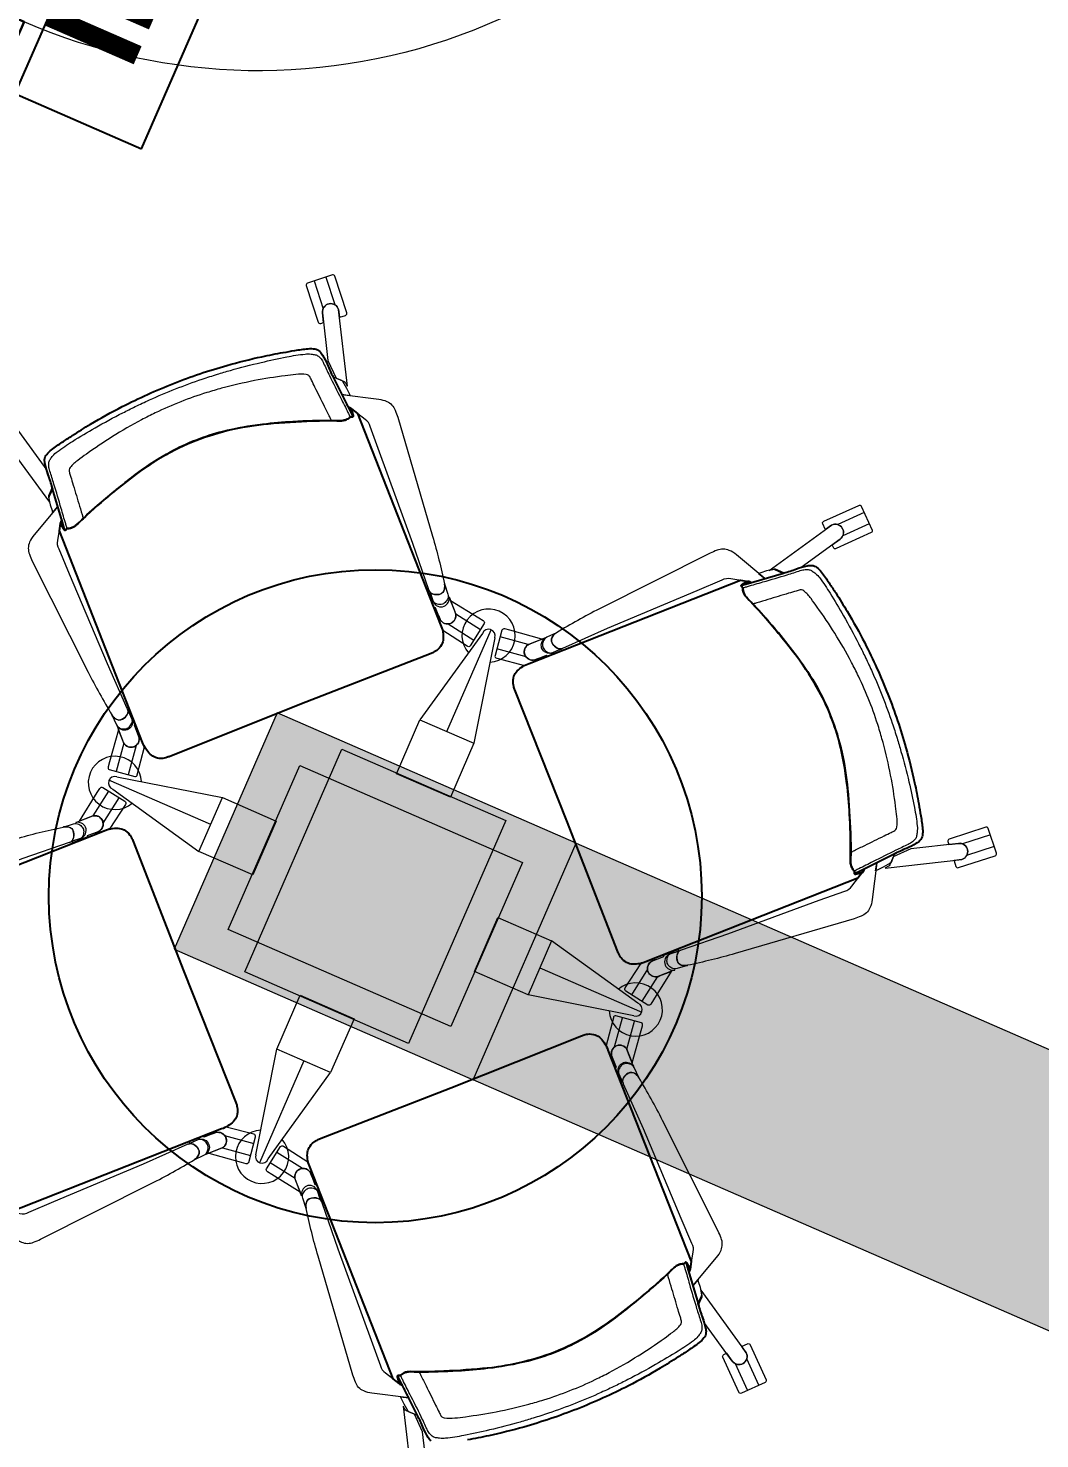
# Model space of a CAD drawing. Header units: millimetres. Extents: x -35034 to 431752, y -71616 to 25069.
# Drawn here: x 374387 to 375936, y -13966 to -11807 of the extents above; entities that cross this region are included whole.
import ezdxf
from ezdxf.enums import TextEntityAlignment as Align

# ---------------------------------------------------------------- set-up
doc = ezdxf.new("R2010")
doc.units = ezdxf.units.MM
doc.header["$MEASUREMENT"] = 0
for name, color, linetype, lineweight in [('A-25-M_Curtain_Wall_Pen_No__85', 8, 'Continuous', 20), ('A-35-M_FFE_Loose_SIEMENS P2_Pen_No__5', 7, 'Continuous', 25), ('A-35-M_FFE_Loose_SIEMENS P2_Pen_No__9', 7, 'Continuous', 13), ('A-95-H_Fill_Plan_FloorTrunking_Pen_No__1', 7, 'Continuous', 13), ('A-95-H_Fill_Plan_FloorTrunking_Pen_No__101', 252, 'Continuous', 15), ('New_A-95-H_Fill_Plan_FloorTrunking_Pen_No__1', 7, 'Continuous', 13), ('New_A-95-H_Fill_Plan_FloorTrunking_Pen_No__101', 252, 'Continuous', 15), ('New_A-95-P_Text_1_50_GA_Pen_No__1', 7, 'Continuous', 13), ('New_A-95-P_Text_1_50_GA_Pen_No__101', 252, 'Continuous', 15), ('New_ArchiCAD Door Markers_Pen_No__1', 7, 'Continuous', 13), ('New_ArchiCAD Door Markers_Pen_No__5', 7, 'Continuous', 25), ('New_ArchiCAD Doors_Pen_No__1', 7, 'Continuous', 13)]:
    doc.layers.add(name, color=color, linetype=linetype, lineweight=lineweight)
for name, color, linetype in [('A-25-M_Wall_Int', 7, 'Continuous'), ('New_ArchiCAD Door Markers', 7, 'Continuous'), ('New_ArchiCAD Doors', 7, 'Continuous')]:
    doc.layers.add(name, color=color, linetype=linetype)
doc.layers.add('New_ArchiCAD Doors_Pen_No__43', color=7, linetype='Continuous', lineweight=30, true_color=0x444444)
doc.layers.add('New_ArchiCAD Doors_Pen_No__63', color=7, linetype='Continuous', lineweight=20, true_color=0x606060)
doc.styles.add('GENERATED_STYLE_1', font='')
doc.styles.get('GENERATED_STYLE_1').set_extended_font_data('Swis721 BT', bold=True)
doc.dimstyles.new('GENERATED_STYLE__2', dxfattribs={"dimtxt": 0.18, "dimasz": 273.6, "dimexe": 0.18, "dimexo": 0.0625, "dimgap": 0.09, "dimtad": 0, "dimtih": 1, "dimtoh": 1, "dimdec": 4, "dimzin": 0, "dimdsep": 46, "dimcen": 0.09, "dimadec": 0, "dimazin": 0, "dimtfac": 1, "dimtdec": 4, "dimtmove": 0, "dimatfit": 3, "dimldrblk": 'ARROWHEAD_5', "dimfxl": 1, "dimtolj": 1, "dimtzin": 0, "dimarcsym": 0})

# ---------------------------------------------------------------- blocks, each defined once
blk = doc.blocks.new('Door with Sidelight on Side 2 19_8')
at = {"layer": 'New_ArchiCAD Doors_Pen_No__1', "linetype": 'Continuous'}
for p, q in [((-826.5, 0), (-826.5, -13)), ((826.5, 0), (826.5, -13)), ((-826.5, -13), (-826.5, -25)), ((826.5, -13), (826.5, -25)), ((-826.5, -25), (-826.5, -47.5)), ((826.5, -25), (826.5, -47.5)), ((-826.5, -47.5), (-826.5, -72.5)), ((826.5, -47.5), (826.5, -72.5)), ((-826.5, -72.5), (-826.5, -94.5)), ((826.5, -72.5), (826.5, -94.5)), ((-826.5, -94.5), (-826.5, -106.5)), ((-826.5, -106.5), (-826.5, -119)), ((826.5, -94.5), (826.5, -106.5)), ((826.5, -106.5), (826.5, -119))]:
    blk.add_line(p, q, dxfattribs=at)
at = {"layer": 'New_ArchiCAD Doors_Pen_No__43', "linetype": 'Continuous'}
for p, q in [((-819.5, 0), (-826.5, 0)), ((-826.5, 0), (-826.5, -119)), ((-753.5, 0), (-819.5, 0)), ((-819.5, 0), (-819.5, -119)), ((-212.5, 0), (-753.5, 0)), ((-753.5, 0), (-753.5, -119)), ((-753.5, -119), (-753.5, 0)), ((-212.5, -119), (-212.5, 0)), ((-146.5, 0), (-212.5, 0)), ((-212.5, 0), (-212.5, -119)), ((-146.5, -119), (-146.5, 0)), ((819.5, 0), (753.5, 0)), ((753.5, 0), (753.5, -119)), ((819.5, 0), (826.5, 0)), ((819.5, -119), (819.5, 0)), ((826.5, 0), (826.5, -119)), ((-819.5, -119), (-826.5, -119)), ((-819.5, -119), (-753.5, -119)), ((-753.5, -119), (-212.5, -119)), ((-212.5, -119), (-146.5, -119)), ((753.5, -119), (819.5, -119)), ((819.5, -119), (826.5, -119))]:
    blk.add_line(p, q, dxfattribs=at)
at = {"layer": 'New_ArchiCAD Doors_Pen_No__63', "linetype": 'Continuous'}
blk.add_line((753.5, 0), (753.5, 900), dxfattribs=at)
blk.add_arc((753.5, 0), 900, 90, 180, dxfattribs=at)
blk = doc.blocks.new('Door Stamp 17_11')
at = {"layer": 'New_ArchiCAD Door Markers_Pen_No__5', "linetype": 'Continuous'}
for p, q in [((724.2, -150), (-252.9, -150)), ((-252.9, -150), (-252.9, -361.7)), ((724.2, -361.7), (724.2, -150)), ((-252.9, -361.7), (724.2, -361.7)), ((-252.9, -361.7), (724.2, -361.7))]:
    blk.add_line(p, q, dxfattribs=at)
at = {"layer": 'New_ArchiCAD Door Markers_Pen_No__1', "style": 'GENERATED_STYLE_1'}
blk.add_attdef('AC_WIDO_ID', text='', height=150, dxfattribs=at).set_placement((-194.1, -316.9), align=Align.BOTTOM_LEFT)
blk = doc.blocks.new('Wall_283_2', base_point=(373450.8, -13631.2))
at = {"layer": 'New_ArchiCAD Door Markers'}
ref = blk.add_blockref('Door Stamp 17_11', (374330, -11614.9), dxfattribs=dict(at, rotation=66.44041489032976))
ref.add_attrib('AC_WIDO_ID', 'ID03.002', dxfattribs={"layer": 'New_ArchiCAD Door Markers_Pen_No__1', "color": 7, "height": 150, "rotation": 66.4404, "style": 'GENERATED_STYLE_1'}).set_placement((374584, -11892.6), align=Align.BOTTOM_LEFT)
at = {"layer": 'New_ArchiCAD Doors', "color": 251, "linetype": 'Continuous', "lineweight": 20, "true_color": 0x606060, "xscale": -1, "zscale": 1000, "rotation": 246.4404148903298}
blk.add_blockref('Door with Sidelight on Side 2 19_8', (374439.1, -11662.4), dxfattribs=at)
blk = doc.blocks.new('ARROWHEAD_5')
at = {"color": 0, "linetype": 'Continuous', "lineweight": 0}
blk.add_line((0, 0), (-1, 0), dxfattribs=at)
blk.add_solid([(-1, 0.2679), (0, 0), (-1, -0.2679), (-1, 0.2679)], dxfattribs=at)

msp = doc.modelspace()

# ---------------------------------------------------------------- hatches: boundary and pattern name
at = {"layer": 'A-95-H_Fill_Plan_FloorTrunking_Pen_No__101', "linetype": 'Continuous', "lineweight": 0, "true_color": 0x727272}
for points in [[(375226.3, -13054.5), (374768, -12854.7), (374610.1, -13216.8), (375068.4, -13416.6)], [(376322.7, -13532.6), (376164.8, -13894.7), (375068.4, -13416.6), (375226.3, -13054.5)]]:
    msp.add_hatch(color=8, dxfattribs=at).paths.add_polyline_path(points)
at = {"layer": 'New_A-95-H_Fill_Plan_FloorTrunking_Pen_No__101', "linetype": 'Continuous', "lineweight": 0, "true_color": 0x727272}
msp.add_hatch(color=8, dxfattribs=at).paths.add_polyline_path([(375118.1, -13019.9), (374969.4, -13360.9), (374718.3, -13251.4), (374867, -12910.4)])
at = {"layer": 'New_A-95-P_Text_1_50_GA_Pen_No__101', "linetype": 'Continuous', "lineweight": 0, "true_color": 0x727272}
msp.add_hatch(color=8, dxfattribs=at).paths.add_polyline_path([(375034.1, -13335.3), (374693.1, -13186.6), (374802.6, -12935.5), (375143.6, -13084.2)])

# ---------------------------------------------------------------- linework, layer by layer
at = {"layer": 'A-35-M_FFE_Loose_SIEMENS P2_Pen_No__5', "linetype": 'Continuous', "flags": 128}
for points in [[(374609.2, -12350.4, -0.024216), (374691, -12322.8, -0.016068), (374744.6, -12309.5, -0.009371), (374777.1, -12303.1, -0.001836), (374795.3, -12300, -0.017544), (374815.4, -12297.3, -0.062714), (374825.5, -12297.6, -0.149282), (374833.2, -12301.3, -0.092841), (374837.4, -12307, -0.049327), (374845.1, -12321.8, 0.02709), (374853.9, -12340.7), (374880.9, -12394.8), (374882.8, -12398.4, 0.079161), (374884, -12400.3, 0.195423), (374884.2, -12400.3, 0.266682), (374884.3, -12400.3, 0.14086), (374884.4, -12400, 0.068414), (374883.9, -12397.3), (374881.9, -12389.4, 0.046442), (374879.5, -12387.8, 0.07777), (374878.2, -12387.3, -0.055714), (374876.9, -12386.9, -0.135228), (374881.9, -12389.4), (374884.1, -12398, -0.049328), (374884.5, -12400.2, -0.064332), (374884.5, -12400.8, -0.077633), (374884.3, -12401.2, -0.201115), (374883.7, -12401.7, -0.08669), (374883, -12401.8), (374881.5, -12401.8), (374880.2, -12401.7, -0.08929), (374874.2, -12405.7, -0.049201), (374869.4, -12407.2, -0.053494), (374865.7, -12407.6, -0.000557), (374851.8, -12407.5, 0.01685), (374792.3, -12409.2, 0.013226), (374745.8, -12413.2, 0.032708), (374684.3, -12424.4, 0.03481), (374643.6, -12437.6, 0.03481), (374604.7, -12455.7, 0.032708), (374552.1, -12489.5, 0.013226), (374515.3, -12518.2, 0.01685), (374470.7, -12557.6, -0.000557), (374460.6, -12567.1, -0.053494), (374457.7, -12569.4, -0.049201), (374453, -12571.6, -0.08929), (374446, -12572.7), (374445, -12573.6), (374444, -12574.7, -0.08669), (374443.4, -12575.1, -0.201115), (374442.6, -12575.1, -0.077633), (374442.2, -12574.9, -0.064332), (374441.8, -12574.6, -0.049328), (374440.6, -12572.6), (374436.3, -12564.9, -0.135228), (374438.3, -12559.7, -0.055714), (374437.6, -12560.8, 0.07777), (374437, -12562, 0.046442), (374436.3, -12564.9), (374440.3, -12572, 0.068414), (374441.8, -12574.3, 0.14086), (374442, -12574.5, 0.266682), (374442.1, -12574.4, 0.195423), (374442.2, -12574.3, 0.079161), (374441.8, -12572), (374440.8, -12568.1), (374423.6, -12510.2, 0.02709), (374417.2, -12490.4, -0.049327), (374412.7, -12474.3, -0.092841), (374411.9, -12467.2, -0.149282), (374415, -12459.2, -0.062714), (374422.2, -12452.2, -0.017544), (374438.7, -12440.4, -0.001836), (374454.2, -12430.3, -0.009371), (374482.2, -12412.8, -0.016068), (374530.6, -12386, -0.023358)], [(374643.6, -12437.6, -0.069523), (374754.2, -12412.2, -0.011779), (374822.1, -12407.9, -0.017493), (374864.9, -12407.6, 0.117992), (374874.2, -12405.7, 0.066588), (374880.2, -12401.7), (374883.2, -12401.8, 0.164644), (374884.1, -12401.6, 0.299826), (374884.5, -12400.5, -0.02453), (374884.1, -12398.1), (374881.8, -12389.3), (374890.9, -12396.4), (375018.4, -12720.2, -0.119167), (375022.5, -12741.4, -0.112722), (375019.9, -12750.7, -0.107436), (375012.6, -12759.2, -0.042313), (375008.8, -12761.6, -0.011293), (375003.8, -12764), (374802.9, -12842.3), (374602.6, -12922, -0.011293), (374597.3, -12923.6, -0.042313), (374592.9, -12924.5, -0.107436), (374581.8, -12923.3, -0.112722), (374573.5, -12918.2, -0.119167), (374562, -12900), (374434.5, -12576.2), (374436.4, -12564.7), (374440.7, -12572.8, -0.02453), (374442, -12574.8, 0.299826), (374443.1, -12575.3, 0.164644), (374443.8, -12574.9), (374446, -12572.7, 0.066557), (374453, -12571.6, 0.117992), (374461.2, -12566.6, -0.017493), (374492.7, -12537.6, -0.011779), (374545.3, -12494.4, -0.071772)], [(375703.6, -12826.4, -0.024216), (375731.2, -12908.2, -0.016068), (375744.5, -12961.8, -0.009371), (375750.9, -12994.3, -0.001836), (375754, -13012.5, -0.017544), (375756.7, -13032.6, -0.062714), (375756.4, -13042.7, -0.149282), (375752.7, -13050.4, -0.092841), (375747, -13054.6, -0.049327), (375732.2, -13062.3, 0.02709), (375713.3, -13071.1), (375659.2, -13098.1), (375655.6, -13100, 0.079161), (375653.8, -13101.2, 0.195423), (375653.7, -13101.4, 0.266682), (375653.7, -13101.5, 0.14086), (375654, -13101.6, 0.068414), (375656.7, -13101.1), (375664.6, -13099.1, 0.046442), (375666.2, -13096.7, 0.07777), (375666.7, -13095.3, -0.055714), (375667.1, -13094.1, -0.135228), (375664.6, -13099.1), (375656.1, -13101.2, -0.049328), (375653.8, -13101.7, -0.064332), (375653.2, -13101.6, -0.077633), (375652.8, -13101.5, -0.201115), (375652.3, -13100.9, -0.08669), (375652.2, -13100.2), (375652.3, -13098.7), (375652.3, -13097.4, -0.08929), (375648.3, -13091.4, -0.049201), (375646.8, -13086.6, -0.053494), (375646.4, -13082.9, -0.000557), (375646.5, -13069, 0.01685), (375644.9, -13009.5, 0.013226), (375640.8, -12963, 0.032708), (375629.6, -12901.5, 0.03481), (375616.4, -12860.7, 0.03481), (375598.3, -12821.9, 0.032708), (375564.5, -12769.3, 0.013226), (375535.8, -12732.5, 0.01685), (375496.4, -12687.9, -0.000557), (375486.9, -12677.8, -0.053494), (375484.6, -12674.8, -0.049201), (375482.5, -12670.2, -0.08929), (375481.3, -12663.2), (375480.4, -12662.2), (375479.3, -12661.2, -0.08669), (375478.9, -12660.6, -0.201115), (375478.9, -12659.8, -0.077633), (375479.1, -12659.4, -0.064332), (375479.5, -12659, -0.049328), (375481.4, -12657.8), (375489.2, -12653.5, -0.135228), (375494.3, -12655.5, -0.055714), (375493.2, -12654.8, 0.07777), (375492, -12654.2, 0.046442), (375489.2, -12653.5), (375482, -12657.5, 0.068414), (375479.7, -12659, 0.14086), (375479.6, -12659.2, 0.266682), (375479.6, -12659.3, 0.195423), (375479.8, -12659.3, 0.079161), (375482, -12659), (375485.9, -12658), (375543.8, -12640.8, 0.02709), (375563.6, -12634.3, -0.049327), (375579.7, -12629.9, -0.092841), (375586.8, -12629.1, -0.149282), (375594.8, -12632.2, -0.062714), (375601.8, -12639.3, -0.017544), (375613.6, -12655.9, -0.001836), (375623.7, -12671.3, -0.009371), (375641.2, -12699.4, -0.016068), (375668, -12747.8, -0.023358)], [(375616.4, -12860.7, -0.069523), (375641.8, -12971.4, -0.011779), (375646.2, -13039.2, -0.017493), (375646.4, -13082.1, 0.117992), (375648.3, -13091.4, 0.066588), (375652.3, -13097.4), (375652.2, -13100.4, 0.164644), (375652.4, -13101.3, 0.299826), (375653.5, -13101.7, -0.02453), (375655.9, -13101.3), (375664.7, -13099), (375657.6, -13108.1), (375333.8, -13235.6, -0.119167), (375312.6, -13239.7, -0.112722), (375303.3, -13237.1, -0.107436), (375294.8, -13229.8, -0.042313), (375292.4, -13226, -0.011293), (375290, -13221), (375211.8, -13020.1), (375132, -12819.7, -0.011293), (375130.4, -12814.4, -0.042313), (375129.5, -12810.1, -0.107436), (375130.8, -12798.9, -0.112722), (375135.8, -12790.7, -0.119167), (375154.1, -12779.2), (375477.8, -12651.7), (375489.3, -12653.5), (375481.3, -12657.9, -0.02453), (375479.3, -12659.2, 0.299826), (375478.8, -12660.2, 0.164644), (375479.1, -12661), (375481.3, -12663.2, 0.066557), (375482.5, -12670.2, 0.117992), (375487.4, -12678.3, -0.017493), (375516.5, -12709.9, -0.011779), (375559.6, -12762.5, -0.071772)], [(375193.3, -13833.6, -0.069523), (375082.7, -13859, -0.011779), (375014.8, -13863.4, -0.017493), (374971.9, -13863.6, 0.117992), (374962.6, -13865.5, 0.066588), (374956.6, -13869.5), (374953.6, -13869.4, 0.164644), (374952.8, -13869.6, 0.299826), (374952.3, -13870.7, -0.02453), (374952.7, -13873.1), (374955, -13881.9), (374945.9, -13874.8), (374818.4, -13551, -0.119167), (374814.3, -13529.8, -0.112722), (374816.9, -13520.5, -0.107436), (374824.2, -13512, -0.042313), (374828, -13509.6, -0.011293), (374833, -13507.2), (375033.9, -13429), (375234.3, -13349.2, -0.011293), (375239.6, -13347.6, -0.042313), (375243.9, -13346.7, -0.107436), (375255.1, -13347.9, -0.112722), (375263.4, -13353, -0.119167), (375274.8, -13371.2), (375402.3, -13695), (375400.5, -13706.5), (375396.2, -13698.4, -0.02453), (375394.8, -13696.4, 0.299826), (375393.8, -13695.9, 0.164644), (375393, -13696.3), (375390.8, -13698.5, 0.066557), (375383.8, -13699.6, 0.117992), (375375.7, -13704.6, -0.017493), (375344.1, -13733.6, -0.011779), (375291.5, -13776.8, -0.071772)]]:
    msp.add_lwpolyline(points, format="xyb", close=True, dxfattribs=at)
for points in [[(374179.3, -13163.1), (374503, -13035.6, -0.119167), (374524.2, -13031.5, -0.112722), (374533.5, -13034.1, -0.107436), (374542, -13041.4, -0.042313), (374544.4, -13045.2, -0.011293), (374546.8, -13050.2), (374625.1, -13251.1), (374704.8, -13451.5, -0.011293), (374706.5, -13456.8, -0.042313), (374707.3, -13461.1, -0.107436), (374706.1, -13472.3, -0.112722), (374701, -13480.5, -0.119167), (374682.8, -13492), (374359, -13619.5)], [(375003.6, -13969.9, -0.092841), (374999.4, -13964.2, -0.049327), (374991.7, -13949.4, 0.02709), (374982.9, -13930.5), (374955.9, -13876.4), (374954.1, -13872.8, 0.079161), (374952.8, -13871, 0.195423), (374952.6, -13870.9, 0.266682), (374952.5, -13870.9, 0.14086), (374952.5, -13871.2, 0.068414), (374953, -13873.9), (374954.9, -13881.8, 0.046442), (374957.3, -13883.4, 0.07777), (374958.7, -13883.9, -0.055714), (374959.9, -13884.3, -0.135228), (374954.9, -13881.8), (374952.8, -13873.2, -0.049328), (374952.3, -13871, -0.064332), (374952.4, -13870.4, -0.077633), (374952.5, -13870, -0.201115), (374953.2, -13869.5, -0.08669), (374953.8, -13869.4), (374955.3, -13869.4), (374956.6, -13869.5, -0.08929), (374962.6, -13865.5, -0.049201), (374967.5, -13864, -0.053494), (374971.1, -13863.6, -0.000557), (374985, -13863.7, 0.01685), (375044.5, -13862, 0.013226), (375091, -13858, 0.032708), (375152.5, -13846.8, 0.03481), (375193.3, -13833.6, 0.03481), (375232.1, -13815.5, 0.032708), (375284.7, -13781.7, 0.013226), (375321.5, -13753, 0.01685), (375366.1, -13713.6, -0.000557), (375376.2, -13704.1, -0.053494), (375379.2, -13701.8, -0.049201), (375383.8, -13699.6, -0.08929), (375390.8, -13698.5), (375391.8, -13697.6), (375392.8, -13696.5, -0.08669), (375393.4, -13696.1, -0.201115), (375394.2, -13696.1, -0.077633), (375394.6, -13696.3, -0.064332), (375395, -13696.6, -0.049328), (375396.2, -13698.6), (375400.5, -13706.3, -0.135228), (375398.6, -13711.5, -0.055714), (375399.2, -13710.4, 0.07777), (375399.8, -13709.2, 0.046442), (375400.5, -13706.3), (375396.6, -13699.2, 0.068414), (375395, -13696.9, 0.14086), (375394.8, -13696.7, 0.266682), (375394.7, -13696.8, 0.195423), (375394.7, -13696.9, 0.079161), (375395, -13699.2), (375396, -13703.1), (375413.2, -13761, 0.02709), (375419.7, -13780.8, -0.049327), (375424.1, -13796.9, -0.092841), (375424.9, -13804, -0.149282), (375421.8, -13812, -0.062714), (375414.7, -13819, -0.017544), (375398.2, -13830.8, -0.001836), (375382.7, -13840.9, -0.009371), (375354.6, -13858.4, -0.016068), (375306.3, -13885.2, -0.023358), (375227.6, -13920.8, -0.024216), (375145.8, -13948.4, -0.016068), (375092.2, -13961.7, -0.009371), (375059.7, -13968.1, -0.001836)]]:
    msp.add_lwpolyline(points, format="xyb", dxfattribs=at)
at = {"layer": 'A-35-M_FFE_Loose_SIEMENS P2_Pen_No__5', "linetype": 'Continuous'}
msp.add_circle((374918.4, -13135.6), 500, dxfattribs=at)
at = {"layer": 'A-35-M_FFE_Loose_SIEMENS P2_Pen_No__9', "linetype": 'Continuous'}
for p, q in [((374824.6, -12193.5), (374838.4, -12236)), ((374842.5, -12187.6), (374856.2, -12229.8)), ((375667.2, -12548.2), (375626.9, -12566.6)), ((375675, -12565.4), (375634.4, -12584)), ((375082.5, -12733.5), (374986.8, -12865.5)), ((375028.1, -12883.4), (375095.9, -12727.5)), ((375101.4, -12739.8), (375069.4, -12901.4)), ((374666.2, -13025.9), (374510.3, -12958.1)), ((374522.6, -12952.6), (374684.2, -12984.7)), ((374516.3, -12971.6), (374648.3, -13067.2)), ((375860.5, -13041.8), (375818, -13055.6)), ((375866.4, -13059.7), (375824.2, -13073.4)), ((375320.5, -13299.6), (375188.5, -13204)), ((375170.6, -13245.3), (375326.5, -13313.1)), ((375314.2, -13318.6), (375152.6, -13286.5)), ((374735.4, -13531.4), (374767.5, -13369.8)), ((374808.7, -13387.8), (374740.9, -13543.7)), ((374754.4, -13537.7), (374850, -13405.7)), ((375505.8, -13884.4), (375487.4, -13844.1)), ((375488.6, -13892.2), (375470, -13851.5))]:
    msp.add_line(p, q, dxfattribs=at)
at = {"layer": 'A-35-M_FFE_Loose_SIEMENS P2_Pen_No__9', "linetype": 'Continuous', "flags": 128}
for points in [[(374864.2, -12249), (374872.7, -12246.2, 0.435017), (374874.6, -12242.2), (374856.4, -12186.3, 0.414214), (374852.6, -12184.4), (374814.6, -12196.7, 0.414214), (374812.7, -12200.5), (374830.9, -12256.6, 0.414214), (374834.7, -12258.5), (374839.2, -12257.1), (374837.5, -12242.2, -0.917674), (374862.1, -12237.2), (374863.5, -12248.9)], [(374875.6, -12354.8), (374862.1, -12237.2, 0.92197), (374837.6, -12242.3), (374845.9, -12315.5), (374858.3, -12342.6), (374870.5, -12347.6, -0.207366), (374873.1, -12350.4), (374875.2, -12354.1)], [(374867.3, -12367.6), (374923.6, -12374.7, -0.081341), (374936.2, -12378, -0.203002), (374948.9, -12391.5, 0.007358), (374953.1, -12402.2), (375006.2, -12584.5, -0.018845), (375024.3, -12657.3, -0.093152), (375024.4, -12665.2, -0.300736), (375016.8, -12673.4, -0.150564), (375006.1, -12672.7, -0.24245), (375000.4, -12666.4), (374975.9, -12595.7), (374924.7, -12455.7), (374910.5, -12416.5, 0.198938), (374902.9, -12405.7), (374885.1, -12391.9), (374879.6, -12387.8, 0.153101), (374876.9, -12386.9, 0.000314)], [(374419.7, -12532.3), (374350.1, -12436.6, -0.92197), (374371.7, -12423.7), (374415, -12483.3), (374424.2, -12511.6), (374418.6, -12523.6, 0.207366), (374418.5, -12527.4), (374419.5, -12531.5)], [(374432.1, -12539), (374395.8, -12582.5, 0.081341), (374388.8, -12593.5, 0.203002), (374388.7, -12612.1, -0.007358), (374393, -12622.8), (374478.4, -12792.3, 0.018845), (374514.9, -12857.9, 0.093152), (374520.2, -12863.8, 0.300736), (374531.2, -12864.6, 0.150564), (374538.6, -12856.8, 0.24245), (374538.5, -12848.3), (374508.2, -12779.9), (374450.2, -12642.6), (374433.9, -12604.2, -0.198938), (374432.1, -12591.1), (374435.7, -12568.9), (374437, -12562.1, -0.153101), (374438.3, -12559.7, -0.000314)], [(375607.4, -12573.7), (375603.7, -12565.6, -0.435017), (375605.3, -12561.5), (375658.8, -12537.1, -0.414214), (375662.8, -12538.5), (375679.4, -12574.9, -0.414214), (375677.9, -12578.9), (375624.3, -12603.4, -0.414214), (375620.3, -12601.9), (375618.3, -12597.6), (375630.4, -12588.8, 0.917674), (375617.4, -12567.3), (375607.9, -12574.2)], [(375521.7, -12636.9), (375617.4, -12567.3, -0.92197), (375630.3, -12588.8), (375570.7, -12632.2), (375542.4, -12641.4), (375530.5, -12635.8, 0.207366), (375526.6, -12635.7), (375522.5, -12636.7)], [(375515, -12649.3), (375471.5, -12613, 0.081341), (375460.5, -12606, 0.203002), (375441.9, -12605.9, -0.007358), (375431.2, -12610.2), (375261.7, -12695.6, 0.018845), (375196.1, -12732.1, 0.093152), (375190.2, -12737.4, 0.300736), (375189.4, -12748.4, 0.150564), (375197.2, -12755.8, 0.24245), (375205.7, -12755.7), (375274.1, -12725.4), (375411.5, -12667.4), (375449.8, -12651.1, -0.198938), (375462.9, -12649.3), (375485.1, -12652.9), (375491.9, -12654.1, -0.153101), (375494.3, -12655.5, -0.000314)], [(375031.4, -12677), (375041.3, -12702.8, -0.898737), (375017.8, -12711.8), (375010.8, -12694), (375008.6, -12693.9), (375000, -12671.8), (375003, -12671.9), (375007.2, -12684.5, 0.418822), (375024, -12691.7, 0.336613), (375031.4, -12677.1, 0.09455)], [(375024.3, -12657.4), (375029.3, -12673.3, -0.20576), (375028.5, -12681.6, -0.103527), (375024, -12686.8, -0.163663), (375017.8, -12689, -0.143284), (375008.8, -12686.4, -0.17954), (375005.9, -12682.5, 0.015555), (375000.8, -12667.4, 0.189726), (375005.4, -12672.4, 0.224162), (375019.9, -12672.1, 0.212827), (375024.4, -12665.2, 0.0772), (375024.5, -12658.2, 0.056611)], [(375033.5, -12682.6), (375077.1, -12709.4), (375083.5, -12713.6, -0.132625), (375085.2, -12715.6, -0.251078), (375085.1, -12718), (375063.7, -12752.1, -0.460931), (375058.9, -12752.8), (375021.9, -12729), (375014.5, -12708.6), (375015.6, -12706.5), (375017.8, -12711.8, 0.132464), (375020.3, -12715.2, 0.419806), (375038.4, -12714.7, 0.171359), (375041.7, -12706.9, 0.126551), (375040.5, -12700.4)], [(375173.4, -12742.2), (375124.2, -12728.2), (375116.8, -12726.4, 0.132625), (375114.1, -12726.5, 0.251078), (375112.4, -12728.1), (375101.8, -12767, 0.460931), (375104.5, -12771), (375147.1, -12782.2), (375167.1, -12773.8), (375168, -12771.6), (375162.5, -12773.6, -0.132464), (375158.3, -12774, -0.419806), (375146.5, -12760.3, -0.171359), (375149.9, -12752.6, -0.126551), (375155.6, -12749.1)], [(375179, -12740), (375153.3, -12750.1, 0.898737), (375162.5, -12773.6), (375180.4, -12766.6), (375181.9, -12768.2), (375204, -12759.6), (375201.9, -12757.4), (375189.8, -12762.9, -0.418822), (375173.2, -12755.4, -0.336613), (375178.9, -12740, -0.09455)], [(375196, -12732.1), (375181, -12739.2, 0.20576), (375175.4, -12745.5, 0.103527), (375174.7, -12752.3, 0.163663), (375177.3, -12758.3, 0.143284), (375185.4, -12763.2, 0.17954), (375190.2, -12762.7, -0.015555), (375204.7, -12756.1, -0.189726), (375198, -12756.1, -0.224162), (375188.3, -12745.3, -0.212827), (375190.2, -12737.4, -0.0772), (375195.3, -12732.5, -0.056611)], [(374514.9, -12858), (374522.1, -12873.1, 0.20576), (374528.3, -12878.6, 0.103527), (374535.2, -12879.4, 0.163663), (374541.1, -12876.7, 0.143284), (374546, -12868.6, 0.17954), (374545.5, -12863.8, -0.015555), (374538.9, -12849.3, -0.189726), (374538.9, -12856.1, -0.224162), (374528.1, -12865.7, -0.212827), (374520.2, -12863.8, -0.0772), (374515.3, -12858.8, -0.056611)], [(374522.8, -12875), (374532.9, -12900.7, 0.898737), (374556.4, -12891.5), (374549.5, -12873.6), (374551, -12872.1), (374542.4, -12850), (374540.2, -12852.1), (374545.7, -12864.2, -0.418822), (374538.2, -12880.8, -0.336613), (374522.9, -12875.1, -0.09455)], [(374525, -12880.6), (374511, -12929.8), (374509.2, -12937.3, 0.132625), (374509.3, -12939.9, 0.251078), (374510.9, -12941.6), (374549.8, -12952.2, 0.460931), (374553.8, -12949.5), (374565, -12906.9), (374556.6, -12886.9), (374554.4, -12886.1), (374556.4, -12891.5, -0.132464), (374556.8, -12895.7, -0.419806), (374543.1, -12907.5, -0.171359), (374535.5, -12904.1, -0.126551), (374531.9, -12898.5)], [(374465.4, -13020.5), (374492.2, -12976.9), (374496.5, -12970.5, -0.132625), (374498.5, -12968.8, -0.251078), (374500.8, -12968.9), (374534.9, -12990.3, -0.460931), (374535.6, -12995.1), (374511.8, -13032.1), (374491.4, -13039.5), (374489.3, -13038.4), (374494.7, -13036.3, 0.132464), (374498, -13033.7, 0.419806), (374497.5, -13015.6, 0.171359), (374489.7, -13012.3, 0.126551), (374483.2, -13013.5)], [(374459.8, -13022.7), (374485.6, -13012.7, -0.898737), (374494.7, -13036.3), (374476.8, -13043.2), (374476.7, -13045.4), (374454.6, -13054), (374454.7, -13051), (374467.3, -13046.9, 0.418822), (374474.5, -13030, 0.336613), (374459.9, -13022.6, 0.09455)], [(374150.5, -13186.7), (374157.5, -13130.4, -0.081341), (374160.8, -13117.8, -0.203002), (374174.3, -13105.1, 0.007358), (374185, -13101), (374367.3, -13047.8, -0.018845), (374440.1, -13029.8, -0.093152), (374448.1, -13029.6, -0.300736), (374456.2, -13037.2, -0.150564), (374455.5, -13047.9, -0.24245), (374449.2, -13053.6), (374378.5, -13078.1), (374238.5, -13129.3), (374199.3, -13143.5, 0.198938), (374188.5, -13151.1), (374174.7, -13168.9), (374170.6, -13174.4, 0.153101), (374169.7, -13177.1, 0.000314)], [(374440.2, -13029.7), (374456.1, -13024.7, -0.20576), (374464.4, -13025.5, -0.103527), (374469.6, -13030, -0.163663), (374471.8, -13036.2, -0.143284), (374469.2, -13045.2, -0.17954), (374465.3, -13048.1, 0.015555), (374450.2, -13053.2, 0.189726), (374455.2, -13048.6, 0.224162), (374454.9, -13034.1, 0.212827), (374448.1, -13029.6, 0.0772), (374441.1, -13029.5, 0.056611)], [(375805, -13081.3), (375807.8, -13089.9, 0.435017), (375811.8, -13091.8), (375867.7, -13073.6, 0.414214), (375869.7, -13069.8), (375857.3, -13031.8, 0.414214), (375853.5, -13029.9), (375797.4, -13048.1, 0.414214), (375795.5, -13051.9), (375797, -13056.4), (375811.8, -13054.7, -0.917674), (375816.8, -13079.3), (375805.1, -13080.7)], [(375699.2, -13092.8), (375816.8, -13079.3, 0.92197), (375811.7, -13054.7), (375738.5, -13063.1), (375711.4, -13075.5), (375706.4, -13087.6, -0.207366), (375703.7, -13090.3), (375699.9, -13092.4)], [(375686.4, -13084.5), (375679.4, -13140.8, -0.081341), (375676.1, -13153.4, -0.203002), (375662.5, -13166.1, 0.007358), (375651.8, -13170.2), (375469.5, -13223.4, -0.018845), (375396.7, -13241.4, -0.093152), (375388.8, -13241.6, -0.300736), (375380.7, -13234, -0.150564), (375381.3, -13223.3, -0.24245), (375387.6, -13217.6), (375458.4, -13193.1), (375598.3, -13141.9), (375637.5, -13127.7, 0.198938), (375648.3, -13120.1), (375662.1, -13102.3), (375666.2, -13096.8, 0.153101), (375667.1, -13094.1, 0.000314)], [(375377, -13248.5), (375351.2, -13258.5, -0.898737), (375342.2, -13234.9), (375360.1, -13228), (375360.1, -13225.8), (375382.2, -13217.2), (375382.1, -13220.2), (375369.5, -13224.4, 0.418822), (375362.4, -13241.2, 0.336613), (375377, -13248.6, 0.09455)], [(375396.6, -13241.5), (375380.7, -13246.5, -0.20576), (375372.4, -13245.7, -0.103527), (375367.2, -13241.2, -0.163663), (375365.1, -13235, -0.143284), (375367.6, -13226, -0.17954), (375371.5, -13223.1, 0.015555), (375386.6, -13218, 0.189726), (375381.6, -13222.6, 0.224162), (375381.9, -13237.1, 0.212827), (375388.8, -13241.6, 0.0772), (375395.8, -13241.7, 0.056611)], [(375371.4, -13250.7), (375344.6, -13294.3), (375340.4, -13300.7, -0.132625), (375338.4, -13302.4, -0.251078), (375336, -13302.3), (375301.9, -13280.9, -0.460931), (375301.2, -13276.1), (375325, -13239.1), (375345.4, -13231.7), (375347.6, -13232.8), (375342.2, -13234.9, 0.132464), (375338.8, -13237.5, 0.419806), (375339.3, -13255.6, 0.171359), (375347.1, -13258.9, 0.126551), (375353.6, -13257.7)], [(375311.8, -13390.6), (375325.8, -13341.4), (375327.6, -13333.9, 0.132625), (375327.5, -13331.3, 0.251078), (375325.9, -13329.6), (375287, -13319, 0.460931), (375283, -13321.7), (375271.8, -13364.3), (375280.2, -13384.3), (375282.5, -13385.1), (375280.4, -13379.7, -0.132464), (375280, -13375.5, -0.419806), (375293.7, -13363.7, -0.171359), (375301.4, -13367.1, -0.126551), (375304.9, -13372.7)], [(375314, -13396.2), (375303.9, -13370.5, 0.898737), (375280.4, -13379.7), (375287.4, -13397.6), (375285.8, -13399.1), (375294.4, -13421.2), (375296.6, -13419.1), (375291.1, -13407, -0.418822), (375298.6, -13390.4, -0.336613), (375314, -13396.1, -0.09455)], [(375321.9, -13413.2), (375314.8, -13398.1, 0.20576), (375308.5, -13392.6, 0.103527), (375301.7, -13391.9, 0.163663), (375295.7, -13394.5, 0.143284), (375290.9, -13402.6, 0.17954), (375291.3, -13407.4, -0.015555), (375297.9, -13421.9, -0.189726), (375297.9, -13415.1, -0.224162), (375308.7, -13405.5, -0.212827), (375316.7, -13407.4, -0.0772), (375321.5, -13412.5, -0.056611)], [(375404.7, -13732.2), (375441, -13688.7, 0.081341), (375448, -13677.7, 0.203002), (375448.1, -13659.1, -0.007358), (375443.8, -13648.4), (375358.4, -13478.9, 0.018845), (375322, -13413.3, 0.093152), (375316.7, -13407.4, 0.300736), (375305.6, -13406.6, 0.150564), (375298.2, -13414.4, 0.24245), (375298.3, -13422.9), (375328.7, -13491.3), (375386.6, -13628.6), (375402.9, -13667, -0.198938), (375404.7, -13680.1), (375401.1, -13702.3), (375399.9, -13709.1, -0.153101), (375398.6, -13711.5, -0.000314)], [(374657.8, -13531.2), (374683.6, -13521.1, 0.898737), (374674.3, -13497.6), (374656.4, -13504.6), (374654.9, -13503), (374632.8, -13511.6), (374634.9, -13513.8), (374647, -13508.3, -0.418822), (374663.6, -13515.8, -0.336613), (374657.9, -13531.2, -0.09455)], [(374663.4, -13529), (374712.7, -13543), (374720.1, -13544.8, 0.132625), (374722.7, -13544.7, 0.251078), (374724.4, -13543.1), (374735, -13504.2, 0.460931), (374732.3, -13500.2), (374689.7, -13489), (374669.7, -13497.4), (374668.9, -13499.7), (374674.3, -13497.6, -0.132464), (374678.5, -13497.2, -0.419806), (374690.3, -13510.9, -0.171359), (374686.9, -13518.6, -0.126551), (374681.3, -13522.1)], [(374321.8, -13621.9), (374365.3, -13658.2, 0.081341), (374376.4, -13665.2, 0.203002), (374394.9, -13665.3, -0.007358), (374405.6, -13661), (374575.1, -13575.6, 0.018845), (374640.7, -13539.2, 0.093152), (374646.6, -13533.8, 0.300736), (374647.4, -13522.8, 0.150564), (374639.6, -13515.4, 0.24245), (374631.1, -13515.5), (374562.7, -13545.9), (374425.4, -13603.8), (374387, -13620.1, -0.198938), (374373.9, -13621.9), (374351.7, -13618.3), (374344.9, -13617.1, -0.153101), (374342.5, -13615.7, -0.000314)], [(374640.8, -13539.1), (374655.9, -13532, 0.20576), (374661.4, -13525.7, 0.103527), (374662.2, -13518.9, 0.163663), (374659.5, -13512.9, 0.143284), (374651.5, -13508, 0.17954), (374646.6, -13508.5, -0.015555), (374632.1, -13515.1, -0.189726), (374638.9, -13515.1, -0.224162), (374648.5, -13525.9, -0.212827), (374646.6, -13533.8, -0.0772), (374641.6, -13538.7, -0.056611)], [(374803.3, -13588.6), (374759.7, -13561.8), (374753.3, -13557.6, -0.132625), (374751.6, -13555.6, -0.251078), (374751.7, -13553.2), (374773.1, -13519.1, -0.460931), (374777.9, -13518.4), (374814.9, -13542.2), (374822.3, -13562.6), (374821.2, -13564.7), (374819.1, -13559.4, 0.132464), (374816.5, -13556, 0.419806), (374798.4, -13556.5, 0.171359), (374795.1, -13564.3, 0.126551), (374796.3, -13570.8)], [(374805.5, -13594.2), (374795.5, -13568.4, -0.898737), (374819.1, -13559.4), (374826, -13577.2), (374828.2, -13577.3), (374836.8, -13599.4), (374833.8, -13599.3), (374829.7, -13586.7, 0.418822), (374812.8, -13579.5, 0.336613), (374805.4, -13594.1, 0.09455)], [(374812.6, -13613.8), (374807.5, -13597.9, -0.20576), (374808.3, -13589.6, -0.103527), (374812.8, -13584.4, -0.163663), (374819, -13582.2, -0.143284), (374828, -13584.8, -0.17954), (374830.9, -13588.7, 0.015555), (374836.1, -13603.8, 0.189726), (374831.4, -13598.8, 0.224162), (374816.9, -13599.1, 0.212827), (374812.4, -13606, 0.0772), (374812.3, -13613, 0.056611)], [(374969.5, -13903.6), (374913.2, -13896.5, -0.081341), (374900.6, -13893.2, -0.203002), (374887.9, -13879.7, 0.007358), (374883.8, -13869), (374830.7, -13686.7, -0.018845), (374812.6, -13613.9, -0.093152), (374812.4, -13606, -0.300736), (374820, -13597.8, -0.150564), (374830.7, -13598.5, -0.24245), (374836.4, -13604.8), (374860.9, -13675.5), (374912.1, -13815.5), (374926.3, -13854.7, 0.198938), (374934, -13865.5), (374951.7, -13879.3), (374957.2, -13883.4, 0.153101), (374959.9, -13884.3, 0.000314)], [(375417.1, -13738.9), (375486.7, -13834.6, -0.92197), (375465.2, -13847.5), (375421.8, -13787.9), (375412.6, -13759.6), (375418.2, -13747.6, 0.207366), (375418.3, -13743.8), (375417.3, -13739.7)], [(375480.3, -13824.6), (375488.5, -13820.8, -0.435017), (375492.5, -13822.5), (375517, -13876, -0.414214), (375515.5, -13880), (375479.1, -13896.6, -0.414214), (375475.1, -13895.1), (375450.6, -13841.4, -0.414214), (375452.1, -13837.5), (375456.4, -13835.5), (375465.2, -13847.6, 0.917674), (375486.7, -13834.6), (375479.8, -13825.1)], [(374961.2, -13916.4), (374974.7, -14034, 0.92197), (374999.3, -14028.9), (374990.9, -13955.7), (374978.5, -13928.6), (374966.4, -13923.6, -0.207366), (374963.7, -13920.8), (374961.7, -13917.1)]]:
    msp.add_lwpolyline(points, format="xyb", close=True, dxfattribs=at)
for points in [[(374446, -12572.7, 0.172835), (374446, -12572.5, 0.029065), (374446, -12572.2, 0.028333), (374445.7, -12570.7, 0.004116), (374444.9, -12568, 0.006979), (374444.2, -12565.3, -0.006601), (374437.2, -12541.8, 0.005565), (374426.2, -12504.5, 0.006061), (374419.8, -12484.6, -0.052886), (374418.2, -12477.1, -0.072565), (374418.4, -12471.2, -0.118748), (374420.6, -12466.2, -0.009096), (374424.5, -12461.3, -0.060387), (374431.1, -12455, -0.021653), (374454.5, -12439.1, -0.008324), (374489.1, -12418.4, -0.012117), (374531.6, -12395.4, -0.005624), (374550.5, -12386, -0.00647), (374572.4, -12375.7, -0.012425), (374612.5, -12358.8, -0.012425), (374653.4, -12343.9, -0.00647), (374676.4, -12336.4, -0.005624), (374696.6, -12330.4, -0.012117), (374743.5, -12318.3, -0.008324), (374782.8, -12309.8, -0.021653), (374810.7, -12305.5, -0.060387), (374820, -12305.6, -0.009096), (374826.2, -12306.5, -0.118748), (374831.2, -12308.7, -0.072565), (374835.3, -12312.8, -0.052886), (374839.2, -12319.4, 0.006061), (374848.2, -12338.4, 0.005565), (374865.6, -12373.1, -0.006601), (374876.5, -12395, 0.006979), (374877.7, -12397.6, 0.004116), (374879, -12400, 0.028333), (374879.8, -12401.4, 0.029065), (374880, -12401.6, 0.172835), (374880.2, -12401.7)], [(374853.1, -12407.6, 0.029977), (374851.8, -12407.5, -0.096148), (374851.2, -12406.8, -0.022338), (374848.5, -12401.8, 0.000048), (374840.6, -12385.8, 0.000154), (374826, -12356.3, -0.001817), (374820.6, -12345.3, 0.043839), (374817.9, -12340, 0.067552), (374816.4, -12338.4, 0.111008), (374812.7, -12336.7, 0.062927), (374796.6, -12336.7, 0.007617), (374780.5, -12338.6, 0.013331), (374733.1, -12346.2, 0.019355), (374683, -12357.9, 0.009359), (374660.3, -12364.5, 0.023709), (374620.3, -12378.6, 0.023709), (374581.4, -12395.6, 0.009359), (374560.3, -12406.2, 0.019355), (374515.7, -12431.9, 0.013331), (374475.8, -12458.6, 0.007617), (374462.8, -12468.2, 0.062927), (374451, -12479.1, 0.111008), (374449.5, -12482.9, 0.067552), (374449.5, -12485.1, 0.043839), (374451.1, -12490.8, -0.001817), (374454.6, -12502.5, 0.000154), (374464.1, -12534.1, 0.000048), (374469.2, -12551.2, -0.022338), (374470.7, -12556.7, -0.096148), (374470.7, -12557.6, 0.029977), (374469.7, -12558.5)], [(375481.3, -12663.2, 0.172835), (375481.5, -12663.2, 0.029065), (375481.8, -12663.2, 0.028333), (375483.4, -12662.9, 0.004116), (375486, -12662.1, 0.006979), (375488.7, -12661.3, -0.006601), (375512.2, -12654.4, 0.005565), (375549.5, -12643.4, 0.006061), (375569.4, -12637, -0.052886), (375576.9, -12635.4, -0.072565), (375582.8, -12635.6, -0.118748), (375587.8, -12637.8, -0.009096), (375592.7, -12641.6, -0.060387), (375599.1, -12648.3, -0.021653), (375615, -12671.7, -0.008324), (375635.6, -12706.3, -0.012117), (375658.6, -12748.8, -0.005624), (375668.1, -12767.7, -0.00647), (375678.3, -12789.6, -0.012425), (375695.2, -12829.7, -0.012425), (375710.2, -12870.5, -0.00647), (375717.6, -12893.6, -0.005624), (375723.6, -12913.8, -0.012117), (375735.8, -12960.7, -0.008324), (375744.3, -13000, -0.021653), (375748.5, -13027.9, -0.060387), (375748.4, -13037.2, -0.009096), (375747.5, -13043.3, -0.118748), (375745.4, -13048.3, -0.072565), (375741.2, -13052.5, -0.052886), (375734.6, -13056.4, 0.006061), (375715.7, -13065.3, 0.005565), (375680.9, -13082.7, -0.006601), (375659, -13093.7, 0.006979), (375656.4, -13094.9, 0.004116), (375654, -13096.2, 0.028333), (375652.7, -13097, 0.029065), (375652.4, -13097.2, 0.172835), (375652.3, -13097.4)], [(375646.5, -13070.3, 0.029977), (375646.5, -13069, -0.096148), (375647.2, -13068.4, -0.022338), (375652.2, -13065.7, 0.000048), (375668.2, -13057.8, 0.000154), (375697.8, -13043.2, -0.001817), (375708.7, -13037.8, 0.043839), (375714, -13035, 0.067552), (375715.6, -13033.6, 0.111008), (375717.3, -13029.9, 0.062927), (375717.3, -13013.8, 0.007617), (375715.4, -12997.7, 0.013331), (375707.8, -12950.3, 0.019355), (375696.1, -12900.2, 0.009359), (375689.5, -12877.5, 0.023709), (375675.4, -12837.5, 0.023709), (375658.4, -12798.6, 0.009359), (375647.8, -12777.5, 0.019355), (375622.2, -12732.9, 0.013331), (375595.4, -12693, 0.007617), (375585.8, -12680, 0.062927), (375574.9, -12668.2, 0.111008), (375571.1, -12666.7, 0.067552), (375569, -12666.7, 0.043839), (375563.2, -12668.3, -0.001817), (375551.5, -12671.8, 0.000154), (375519.9, -12681.3, 0.000048), (375502.8, -12686.4, -0.022338), (375497.3, -12687.9, -0.096148), (375496.4, -12687.9, 0.029977), (375495.5, -12686.9)], [(375390.8, -13698.5, 0.172835), (375390.8, -13698.7, 0.029065), (375390.8, -13699, 0.028333), (375391.1, -13700.5, 0.004116), (375391.9, -13703.2, 0.006979), (375392.7, -13705.9, -0.006601), (375399.6, -13729.4, 0.005565), (375410.6, -13766.7, 0.006061), (375417, -13786.6, -0.052886), (375418.6, -13794.1, -0.072565), (375418.4, -13800, -0.118748), (375416.2, -13805, -0.009096), (375412.4, -13809.9, -0.060387), (375405.7, -13816.2, -0.021653), (375382.3, -13832.1, -0.008324), (375347.8, -13852.8, -0.012117), (375305.2, -13875.8, -0.005624), (375286.3, -13885.2, -0.00647), (375264.4, -13895.5, -0.012425), (375224.3, -13912.4, -0.012425), (375183.5, -13927.3, -0.00647), (375160.4, -13934.8, -0.005624), (375140.2, -13940.8, -0.012117), (375093.3, -13952.9, -0.008324), (375054, -13961.4, -0.021653), (375026.1, -13965.7, -0.060387), (375016.8, -13965.6, -0.009096), (375010.7, -13964.7, -0.118748), (375005.7, -13962.5, -0.072565), (375001.5, -13958.4, -0.052886), (374997.6, -13951.8, 0.006061), (374988.7, -13932.8, 0.005565), (374971.3, -13898.1, -0.006601), (374960.4, -13876.2, 0.006979), (374959.1, -13873.6, 0.004116), (374957.8, -13871.2, 0.028333), (374957, -13869.8, 0.029065), (374956.8, -13869.6, 0.172835), (374956.6, -13869.5)], [(374983.7, -13863.7, 0.029977), (374985, -13863.7, -0.096148), (374985.6, -13864.4, -0.022338), (374988.3, -13869.4, 0.000048), (374996.2, -13885.4, 0.000154), (375010.8, -13915, -0.001817), (375016.2, -13925.9, 0.043839), (375019, -13931.2, 0.067552), (375020.4, -13932.8, 0.111008), (375024.1, -13934.5, 0.062927), (375040.2, -13934.5, 0.007617), (375056.3, -13932.6, 0.013331), (375103.7, -13925, 0.019355), (375153.8, -13913.3, 0.009359), (375176.5, -13906.7, 0.023709), (375216.5, -13892.6, 0.023709), (375255.4, -13875.6, 0.009359), (375276.5, -13865, 0.019355), (375321.1, -13839.3, 0.013331), (375361, -13812.6, 0.007617), (375374, -13803, 0.062927), (375385.8, -13792.1, 0.111008), (375387.3, -13788.3, 0.067552), (375387.3, -13786.2, 0.043839), (375385.7, -13780.4, -0.001817), (375382.2, -13768.7, 0.000154), (375372.8, -13737.1, 0.000048), (375367.6, -13720, -0.022338), (375366.2, -13714.5, -0.096148), (375366.1, -13713.6, 0.029977), (375367.1, -13712.7)]]:
    msp.add_lwpolyline(points, format="xyb", dxfattribs=at)
for points in [[(374867.3, -12367.6), (374853.7, -12340.3), (374866.6, -12345.6), (374868, -12347), (374874.2, -12357.8), (374878.1, -12366.1), (374879.7, -12369.2), (374867.3, -12367.6)], [(374432.1, -12539), (374423.5, -12509.7), (374417.6, -12522.4), (374417.6, -12524.4), (374420.4, -12536.5), (374423.2, -12545.2), (374424.1, -12548.6), (374432.1, -12539)], [(375515, -12649.3), (375544.3, -12640.6), (375531.6, -12634.8), (375529.6, -12634.8), (375517.5, -12637.6), (375508.8, -12640.4), (375505.4, -12641.3), (375515, -12649.3)], [(374950.9, -12948), (374986.8, -12865.5), (375069.4, -12901.4), (375033.5, -12983.9)], [(374730.8, -13103.1), (374648.3, -13067.2), (374684.2, -12984.7), (374766.7, -13020.5)], [(375686.4, -13084.5), (375713.7, -13070.9), (375708.5, -13083.8), (375707, -13085.2), (375696.2, -13091.3), (375688, -13095.3), (375684.8, -13096.9), (375686.4, -13084.5)], [(375106, -13168.1), (375188.5, -13204), (375152.6, -13286.5), (375070.1, -13250.7)], [(374885.9, -13323.2), (374850, -13405.7), (374767.5, -13369.8), (374803.4, -13287.3)], [(375404.7, -13732.2), (375413.4, -13761.5), (375419.2, -13748.8), (375419.3, -13746.8), (375416.4, -13734.7), (375413.6, -13726), (375412.7, -13722.6), (375404.7, -13732.2)], [(374969.5, -13903.6), (374983.1, -13930.9), (374970.2, -13925.6), (374968.8, -13924.2), (374962.7, -13913.4), (374958.7, -13905.1), (374957.1, -13902), (374969.5, -13903.6)]]:
    msp.add_lwpolyline(points, close=True, dxfattribs=at)
for points in [[(375030, -12718.6), (375069.2, -12743.4)], [(375041.5, -12703.4), (375079.3, -12727.2)], [(375152.7, -12750.4), (375109.6, -12738.6)], [(375149.3, -12769.2), (375104.5, -12757)], [(374533.3, -12901.3), (374521.4, -12944.5)], [(374552, -12904.8), (374539.9, -12949.5)], [(374486.2, -13012.6), (374510, -12974.7)], [(374501.4, -13024), (374526.2, -12984.8)], [(375335.4, -13247.2), (375310.6, -13286.4)], [(375350.6, -13258.6), (375326.8, -13296.5)], [(375284.8, -13366.4), (375297, -13321.7)], [(375303.6, -13369.9), (375315.4, -13326.7)], [(374684.1, -13520.8), (374727.3, -13532.6)], [(374687.6, -13502), (374732.3, -13514.2)], [(374806.8, -13552.6), (374767.6, -13527.8)], [(374795.4, -13567.8), (374757.5, -13544)]]:
    msp.add_lwpolyline(points, dxfattribs=at)
at = {"layer": 'A-35-M_FFE_Loose_SIEMENS P2_Pen_No__9', "linetype": 'Continuous'}
for centre, radius, start, end in [((375091.9, -12736.6), 40.8, 66.5429, 220.5454), ((375091.9, -12736.6), 40.8, 272.859, 66.5429), ((375091.9, -12736.6), 10, 341.4942, 161.4942), ((374519.5, -12962.1), 40.8, 2.859, 156.5429), ((374519.5, -12962.1), 40.8, 156.5429, 310.5454), ((374519.5, -12962.1), 10, 71.4942, 251.4942), ((375317.4, -13309.1), 40.8, 336.5429, 130.5454), ((375317.4, -13309.1), 10, 251.4942, 71.4942), ((375317.4, -13309.1), 40.8, 182.859, 336.5429), ((374744.9, -13534.6), 40.8, 92.859, 246.5429), ((374744.9, -13534.6), 40.8, 246.5429, 40.5454), ((374744.9, -13534.6), 10, 161.4942, 341.4942)]:
    msp.add_arc(centre, radius, start, end, dxfattribs=at)
at = {"layer": 'A-95-H_Fill_Plan_FloorTrunking_Pen_No__1', "linetype": 'Continuous', "flags": 128}
for points in [[(375226.3, -13054.5), (374768, -12854.7), (374610.1, -13216.8), (375068.4, -13416.6)], [(376322.7, -13532.6), (376164.8, -13894.7), (375068.4, -13416.6), (375226.3, -13054.5)]]:
    msp.add_lwpolyline(points, close=True, dxfattribs=at)
at = {"layer": 'New_A-95-H_Fill_Plan_FloorTrunking_Pen_No__1', "linetype": 'Continuous', "flags": 128}
msp.add_lwpolyline([(375118.1, -13019.9), (374969.4, -13360.9), (374718.3, -13251.4), (374867, -12910.4)], close=True, dxfattribs=at)
at = {"layer": 'New_A-95-P_Text_1_50_GA_Pen_No__1', "linetype": 'Continuous', "flags": 128}
msp.add_lwpolyline([(375034.1, -13335.3), (374693.1, -13186.6), (374802.6, -12935.5), (375143.6, -13084.2)], close=True, dxfattribs=at)

# ---------------------------------------------------------------- block references
at = {"layer": 'A-25-M_Wall_Int', "color": 250, "lineweight": 50, "true_color": 0x2a2a2a}
msp.add_blockref('Wall_283_2', (373450.8, -13631.2), dxfattribs=at)

# ---------------------------------------------------------------- leaders
at = {"layer": 'A-25-M_Curtain_Wall_Pen_No__85', "linetype": 'Continuous', "annotation_type": 0, "has_hookline": 1, "hookline_direction": 0, "text_width": 1535.7, "horizontal_direction": (0.917019, -0.398843, 0)}
msp.add_leader([(373444.8, -13780.6), (373737.9, -14524.9), (375753.6, -15381.3)], dimstyle='GENERATED_STYLE__2', dxfattribs=at)

doc.saveas('drawing.dxf')
